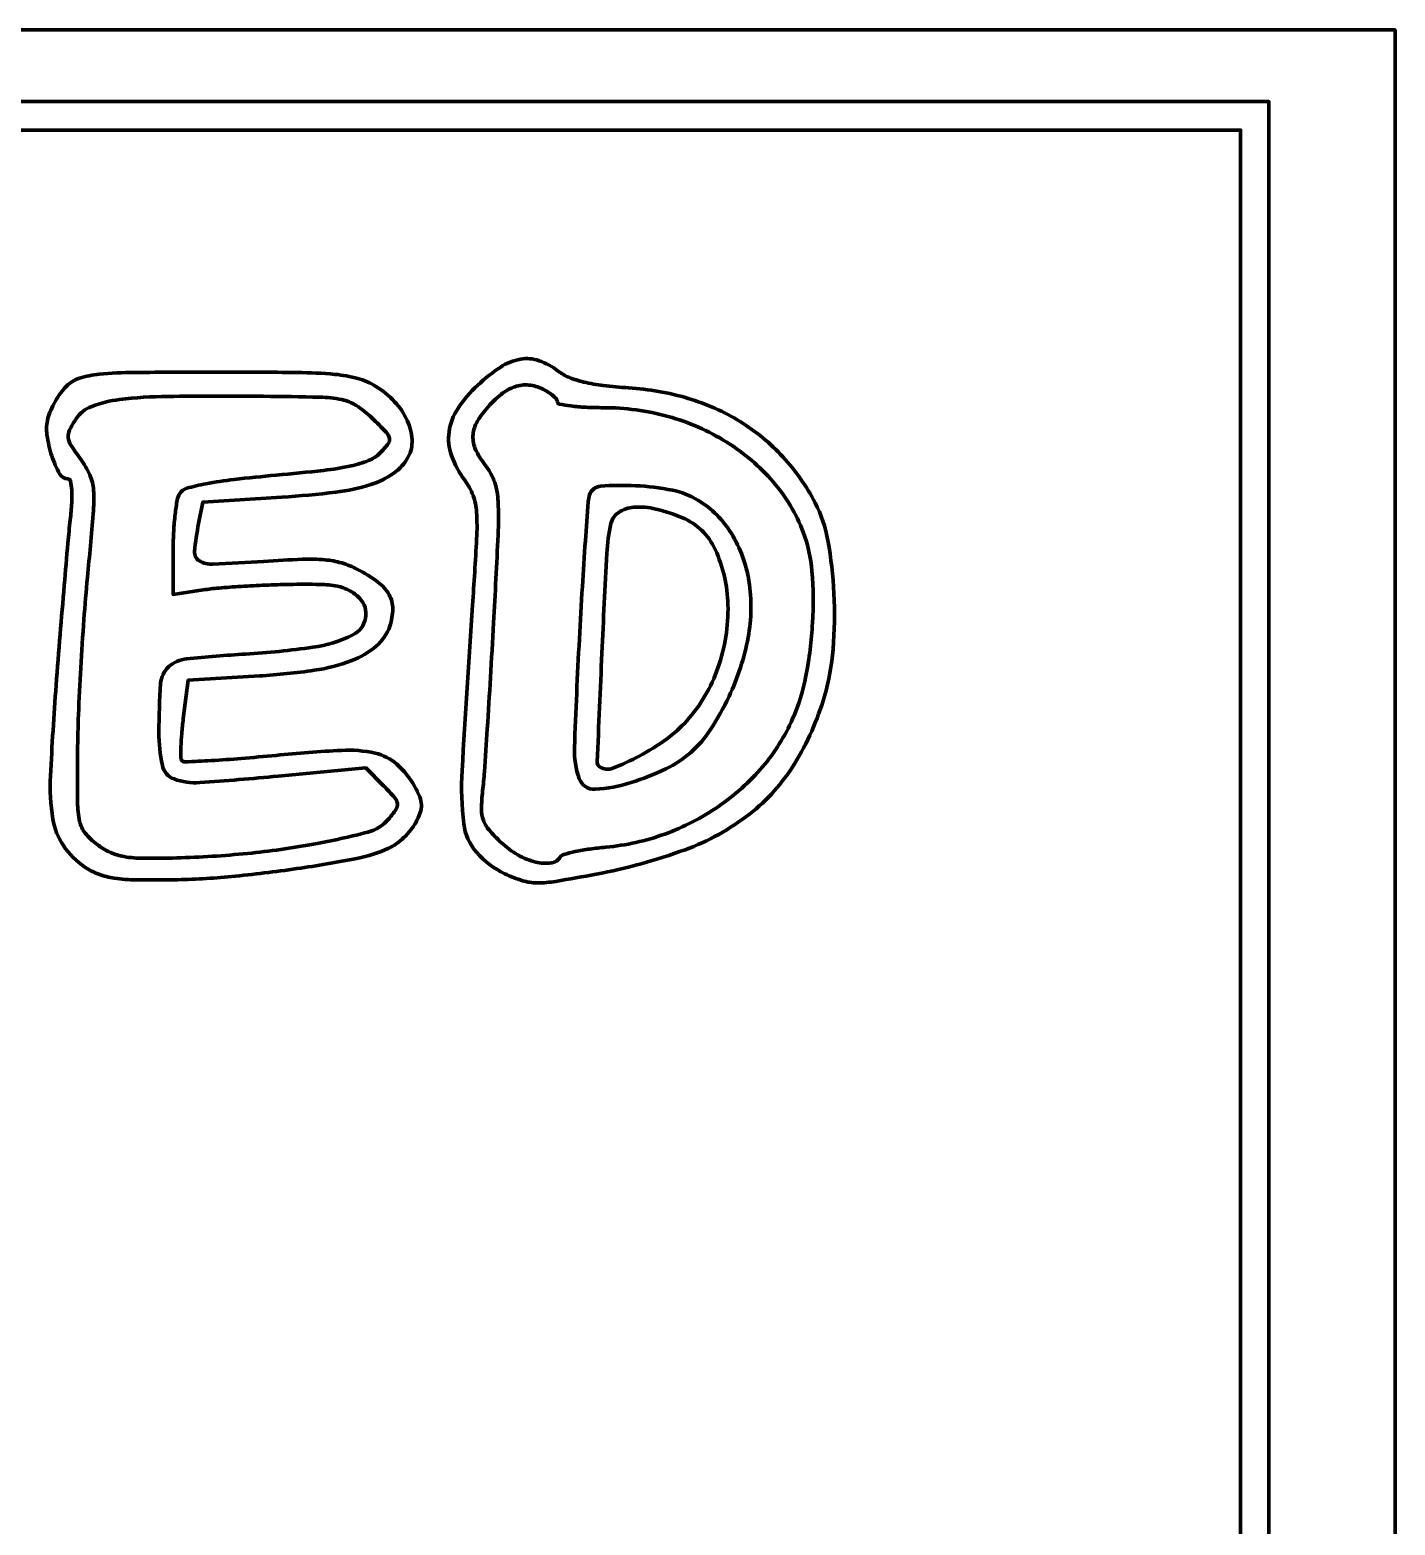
# Model space of a CAD drawing. Extents: x -683.2 to -647, y -482.4 to -428.5.
# Drawn here: x -653.63 to -647.03, y -435.76 to -428.53 of the extents above; entities that cross this region are included whole.
import ezdxf

# ---------------------------------------------------------------- set-up
doc = ezdxf.new("R2010")
doc.units = 0
doc.layers.add('layer0', color=255, linetype='CONTINUOUS', lineweight=100)
doc.layers.add('layer1', color=1, linetype='CONTINUOUS', lineweight=100)

msp = doc.modelspace()

# ---------------------------------------------------------------- linework, layer by layer
at = {"layer": 'layer0'}
for points in [[(-682.6423, -455.2877), (-682.6423, -481.7011), (-665.1423, -481.7011), (-647.6423, -481.7011), (-647.6423, -455.2877), (-647.6423, -428.8742), (-665.1423, -428.8742), (-682.6423, -428.8742), (-682.6423, -455.2877)], [(-676.345, -481.4272), (-676.4146, -481.5635), (-679.4596, -481.5635), (-682.5046, -481.5635), (-682.5046, -455.2877), (-682.5046, -429.0118), (-665.1423, -429.0118), (-647.7799, -429.0118), (-647.7799, -455.2877), (-647.7799, -481.5635), (-650.9962, -481.5635), (-654.2124, -481.5635), (-654.2333, -481.4344)], [(-652.8184, -430.9137), (-652.7978, -430.8108), (-652.4166, -430.7867)], [(-652.9417, -431.0376), (-652.9422, -431.2566), (-652.7959, -431.235)], [(-652.8929, -431.8577), (-652.8697, -431.672), (-652.524, -431.6509)], [(-652.4337, -432.136), (-652.0104, -432.0961), (-651.9239, -432.1826)]]:
    msp.add_lwpolyline(points, dxfattribs=at)
for points, knots in [([(-651.7865, -430.5094), (-651.7884, -430.477), (-651.7963, -430.4453), (-651.8098, -430.4159), (-651.8098, -430.4159), (-651.8251, -430.3825), (-651.8457, -430.3518), (-651.8707, -430.325), (-651.8707, -430.325), (-651.8973, -430.2964), (-651.9277, -430.2716), (-651.9609, -430.2511), (-651.9609, -430.2511), (-651.9882, -430.2342), (-652.0177, -430.2214), (-652.0486, -430.2129), (-652.0486, -430.2129), (-652.0849, -430.203), (-652.122, -430.1963), (-652.1594, -430.1929), (-652.1594, -430.1929), (-652.2195, -430.1875), (-652.2798, -430.1845), (-652.3402, -430.1839), (-652.3402, -430.1839), (-652.4705, -430.1826), (-652.6008, -430.1819), (-652.7311, -430.1819), (-652.7311, -430.1819), (-652.8642, -430.1819), (-652.9972, -430.1825), (-653.1302, -430.1837), (-653.1302, -430.1837), (-653.1867, -430.1842), (-653.2432, -430.1871), (-653.2994, -430.1923), (-653.2994, -430.1923), (-653.3318, -430.1954), (-653.3638, -430.2019), (-653.3948, -430.2117), (-653.3948, -430.2117), (-653.4185, -430.2192), (-653.4399, -430.2323), (-653.4575, -430.2499), (-653.4575, -430.2499), (-653.4676, -430.2599), (-653.4768, -430.2708), (-653.4852, -430.2823), (-653.4852, -430.2823), (-653.4948, -430.2956), (-653.5037, -430.3094), (-653.512, -430.3236), (-653.512, -430.3236), (-653.5201, -430.3377), (-653.5275, -430.3521), (-653.5341, -430.367), (-653.5341, -430.367), (-653.5397, -430.3794), (-653.5441, -430.3922), (-653.5475, -430.4055), (-653.5475, -430.4055), (-653.5541, -430.4318), (-653.5556, -430.4592), (-653.5519, -430.4861), (-653.5519, -430.4861), (-653.5473, -430.5205), (-653.5395, -430.5543), (-653.5286, -430.5872), (-653.5286, -430.5872), (-653.5187, -430.6173), (-653.5062, -430.6464), (-653.491, -430.6743), (-653.491, -430.6743), (-653.483, -430.689), (-653.4677, -430.6982), (-653.4509, -430.6982), (-653.4509, -430.6982), (-653.4445, -430.6982), (-653.4391, -430.7026), (-653.4379, -430.7088), (-653.4379, -430.7088), (-653.435, -430.723), (-653.4332, -430.7373), (-653.4323, -430.7517), (-653.4323, -430.7517), (-653.4312, -430.7725), (-653.4312, -430.7934), (-653.4324, -430.8141), (-653.4324, -430.8141), (-653.434, -430.8415), (-653.4363, -430.8688), (-653.4394, -430.8961), (-653.4394, -430.8961), (-653.4436, -430.9335), (-653.4474, -430.971), (-653.4507, -431.0085), (-653.4507, -431.0085), (-653.4568, -431.0766), (-653.4628, -431.1447), (-653.4686, -431.2127), (-653.4686, -431.2127), (-653.4753, -431.2922), (-653.4819, -431.3716), (-653.4884, -431.4511), (-653.4884, -431.4511), (-653.4949, -431.5328), (-653.5014, -431.6145), (-653.5076, -431.6962), (-653.5076, -431.6962), (-653.5188, -431.8421), (-653.5279, -431.9881), (-653.535, -432.1342), (-653.535, -432.1342), (-653.5384, -432.2041), (-653.5346, -432.274), (-653.5237, -432.3431), (-653.5237, -432.3431), (-653.5164, -432.3893), (-653.4988, -432.4333), (-653.4725, -432.4718), (-653.4725, -432.4718), (-653.4446, -432.5126), (-653.4093, -432.5477), (-653.3685, -432.5753), (-653.3685, -432.5753), (-653.3476, -432.5895), (-653.3252, -432.601), (-653.3016, -432.6099), (-653.3016, -432.6099), (-653.2773, -432.619), (-653.252, -432.6254), (-653.2263, -432.6291), (-653.2263, -432.6291), (-653.191, -432.6341), (-653.1554, -432.6368), (-653.1198, -432.6373), (-653.1198, -432.6373), (-653.0594, -432.638), (-652.999, -432.6378), (-652.9387, -432.6367), (-652.9387, -432.6367), (-652.8456, -432.6351), (-652.7526, -432.6299), (-652.6599, -432.6211), (-652.6599, -432.6211), (-652.5539, -432.6111), (-652.4482, -432.5983), (-652.3429, -432.5829), (-652.3429, -432.5829), (-652.246, -432.5687), (-652.1494, -432.5523), (-652.0532, -432.5337), (-652.0532, -432.5337), (-652, -432.5234), (-651.9482, -432.5069), (-651.8989, -432.4844), (-651.8989, -432.4844), (-651.8863, -432.4787), (-651.8743, -432.4716), (-651.8631, -432.4634), (-651.8631, -432.4634), (-651.85, -432.4538), (-651.8375, -432.4434), (-651.8256, -432.4321), (-651.8256, -432.4321), (-651.8137, -432.4209), (-651.8026, -432.4088), (-651.7922, -432.3961), (-651.7922, -432.3961), (-651.7832, -432.3852), (-651.7753, -432.3733), (-651.7686, -432.3608), (-651.7686, -432.3608), (-651.7602, -432.3451), (-651.7529, -432.3289), (-651.7469, -432.3121), (-651.7469, -432.3121), (-651.7426, -432.3002), (-651.7405, -432.2874), (-651.7409, -432.2747), (-651.7409, -432.2747), (-651.7413, -432.2616), (-651.7441, -432.2487), (-651.7491, -432.2365), (-651.7491, -432.2365), (-651.7565, -432.2188), (-651.7648, -432.2015), (-651.7742, -432.1848), (-651.7742, -432.1848), (-651.7967, -432.1448), (-651.8256, -432.1088), (-651.8599, -432.0783), (-651.8599, -432.0783), (-651.8897, -432.0518), (-651.9257, -432.0333), (-651.9647, -432.0246), (-651.9647, -432.0246), (-652.0183, -432.0126), (-652.0733, -432.008), (-652.1282, -432.0109), (-652.1282, -432.0109), (-652.2336, -432.0166), (-652.339, -432.0246), (-652.4442, -432.0351), (-652.4442, -432.0351), (-652.5004, -432.0406), (-652.5566, -432.0457), (-652.6129, -432.0504), (-652.6129, -432.0504), (-652.6612, -432.0544), (-652.7095, -432.0578), (-652.7579, -432.0605), (-652.7579, -432.0605), (-652.7995, -432.0629), (-652.8411, -432.0651), (-652.8826, -432.0671), (-652.8826, -432.0671), (-652.8886, -432.0674), (-652.8944, -432.0652), (-652.8986, -432.0609), (-652.8986, -432.0609), (-652.9024, -432.0572), (-652.9046, -432.052), (-652.9047, -432.0467), (-652.9047, -432.0467), (-652.9048, -432.0291), (-652.9047, -432.0116), (-652.9041, -431.994), (-652.9041, -431.994), (-652.9036, -431.9727), (-652.9023, -431.9514), (-652.9005, -431.9302), (-652.9005, -431.9302), (-652.8984, -431.906), (-652.8959, -431.8818), (-652.8929, -431.8577)], [0, 0, 0, 0, 0.016949, 0.016949, 0.016949, 0.016949, 0.033898, 0.033898, 0.033898, 0.033898, 0.050847, 0.050847, 0.050847, 0.050847, 0.067797, 0.067797, 0.067797, 0.067797, 0.084746, 0.084746, 0.084746, 0.084746, 0.101695, 0.101695, 0.101695, 0.101695, 0.118644, 0.118644, 0.118644, 0.118644, 0.135593, 0.135593, 0.135593, 0.135593, 0.152542, 0.152542, 0.152542, 0.152542, 0.169492, 0.169492, 0.169492, 0.169492, 0.186441, 0.186441, 0.186441, 0.186441, 0.20339, 0.20339, 0.20339, 0.20339, 0.220339, 0.220339, 0.220339, 0.220339, 0.237288, 0.237288, 0.237288, 0.237288, 0.254237, 0.254237, 0.254237, 0.254237, 0.271186, 0.271186, 0.271186, 0.271186, 0.288136, 0.288136, 0.288136, 0.288136, 0.305085, 0.305085, 0.305085, 0.305085, 0.322034, 0.322034, 0.322034, 0.322034, 0.338983, 0.338983, 0.338983, 0.338983, 0.355932, 0.355932, 0.355932, 0.355932, 0.372881, 0.372881, 0.372881, 0.372881, 0.389831, 0.389831, 0.389831, 0.389831, 0.40678, 0.40678, 0.40678, 0.40678, 0.423729, 0.423729, 0.423729, 0.423729, 0.440678, 0.440678, 0.440678, 0.440678, 0.457627, 0.457627, 0.457627, 0.457627, 0.474576, 0.474576, 0.474576, 0.474576, 0.491525, 0.491525, 0.491525, 0.491525, 0.508475, 0.508475, 0.508475, 0.508475, 0.525424, 0.525424, 0.525424, 0.525424, 0.542373, 0.542373, 0.542373, 0.542373, 0.559322, 0.559322, 0.559322, 0.559322, 0.576271, 0.576271, 0.576271, 0.576271, 0.59322, 0.59322, 0.59322, 0.59322, 0.610169, 0.610169, 0.610169, 0.610169, 0.627119, 0.627119, 0.627119, 0.627119, 0.644068, 0.644068, 0.644068, 0.644068, 0.661017, 0.661017, 0.661017, 0.661017, 0.677966, 0.677966, 0.677966, 0.677966, 0.694915, 0.694915, 0.694915, 0.694915, 0.711864, 0.711864, 0.711864, 0.711864, 0.728814, 0.728814, 0.728814, 0.728814, 0.745763, 0.745763, 0.745763, 0.745763, 0.762712, 0.762712, 0.762712, 0.762712, 0.779661, 0.779661, 0.779661, 0.779661, 0.79661, 0.79661, 0.79661, 0.79661, 0.813559, 0.813559, 0.813559, 0.813559, 0.830508, 0.830508, 0.830508, 0.830508, 0.847458, 0.847458, 0.847458, 0.847458, 0.864407, 0.864407, 0.864407, 0.864407, 0.881356, 0.881356, 0.881356, 0.881356, 0.898305, 0.898305, 0.898305, 0.898305, 0.915254, 0.915254, 0.915254, 0.915254, 0.932203, 0.932203, 0.932203, 0.932203, 0.949153, 0.949153, 0.949153, 0.949153, 0.966102, 0.966102, 0.966102, 0.966102, 0.983051, 0.983051, 0.983051, 0.983051, 1, 1, 1, 1]), ([(-649.9927, -430.5921), (-650.0535, -430.526), (-650.1231, -430.4687), (-650.1996, -430.4215), (-650.1996, -430.4215), (-650.2782, -430.373), (-650.363, -430.3352), (-650.4516, -430.309), (-650.4516, -430.309), (-650.5454, -430.2813), (-650.642, -430.2641), (-650.7396, -430.2578), (-650.7396, -430.2578), (-650.7804, -430.2552), (-650.8211, -430.2515), (-650.8616, -430.2466), (-650.8616, -430.2466), (-650.8933, -430.2429), (-650.9247, -430.2373), (-650.9557, -430.2299), (-650.9557, -430.2299), (-650.9802, -430.2241), (-651.0042, -430.2165), (-651.0276, -430.2072), (-651.0276, -430.2072), (-651.0463, -430.1997), (-651.0639, -430.1896), (-651.0798, -430.1772), (-651.0798, -430.1772), (-651.1077, -430.1554), (-651.1389, -430.1384), (-651.1723, -430.1267), (-651.1723, -430.1267), (-651.2012, -430.1166), (-651.2321, -430.1141), (-651.2621, -430.1193), (-651.2621, -430.1193), (-651.2963, -430.1253), (-651.3289, -430.1383), (-651.3577, -430.1575), (-651.3577, -430.1575), (-651.3972, -430.1836), (-651.4344, -430.213), (-651.4691, -430.2453), (-651.4691, -430.2453), (-651.5056, -430.2794), (-651.538, -430.3177), (-651.5656, -430.3593), (-651.5656, -430.3593), (-651.5878, -430.3929), (-651.6022, -430.4311), (-651.6077, -430.471), (-651.6077, -430.471), (-651.6129, -430.5093), (-651.6088, -430.5483), (-651.5958, -430.5847), (-651.5958, -430.5847), (-651.5805, -430.6276), (-651.559, -430.6679), (-651.5319, -430.7045), (-651.5319, -430.7045), (-651.5151, -430.7272), (-651.5015, -430.7521), (-651.4916, -430.7786), (-651.4916, -430.7786), (-651.4819, -430.8043), (-651.4761, -430.8314), (-651.4743, -430.8589), (-651.4743, -430.8589), (-651.4716, -430.9019), (-651.4715, -430.9451), (-651.474, -430.9882), (-651.474, -430.9882), (-651.4801, -431.0953), (-651.4868, -431.2024), (-651.4941, -431.3095), (-651.4941, -431.3095), (-651.5121, -431.5757), (-651.5289, -431.8421), (-651.5444, -432.1085), (-651.5444, -432.1085), (-651.5494, -432.1944), (-651.5466, -432.2806), (-651.5363, -432.3661), (-651.5363, -432.3661), (-651.5302, -432.4171), (-651.5087, -432.4652), (-651.4749, -432.5039), (-651.4749, -432.5039), (-651.4365, -432.5477), (-651.3896, -432.5832), (-651.337, -432.6082), (-651.337, -432.6082), (-651.3096, -432.6212), (-651.2813, -432.6322), (-651.2524, -432.6412), (-651.2524, -432.6412), (-651.2297, -432.6482), (-651.2062, -432.6518), (-651.1825, -432.6519), (-651.1825, -432.6519), (-651.1517, -432.652), (-651.121, -432.6495), (-651.0907, -432.6444), (-651.0907, -432.6444), (-651.0259, -432.6336), (-650.9612, -432.622), (-650.8967, -432.6098), (-650.8967, -432.6098), (-650.7502, -432.5819), (-650.6061, -432.5423), (-650.4659, -432.4913), (-650.4659, -432.4913), (-650.3537, -432.4504), (-650.2486, -432.3923), (-650.1544, -432.3189), (-650.1544, -432.3189), (-650.0682, -432.2518), (-649.9947, -432.1697), (-649.9374, -432.0767), (-649.9374, -432.0767), (-649.8745, -431.9745), (-649.8256, -431.8644), (-649.7921, -431.7492), (-649.7921, -431.7492), (-649.7706, -431.6751), (-649.7566, -431.599), (-649.7504, -431.5221), (-649.7504, -431.5221), (-649.7432, -431.4326), (-649.7418, -431.3427), (-649.7462, -431.2529), (-649.7462, -431.2529), (-649.7503, -431.167), (-649.76, -431.0814), (-649.7752, -430.9967), (-649.7752, -430.9967), (-649.7867, -430.933), (-649.8076, -430.8714), (-649.8373, -430.814), (-649.8373, -430.814), (-649.879, -430.7335), (-649.9313, -430.6588), (-649.9927, -430.5921), (-649.9927, -430.5921), (-649.9927, -430.5921), (-649.9927, -430.5921), (-649.9927, -430.5921)], [0, 0, 0, 0, 0.027027, 0.027027, 0.027027, 0.027027, 0.054054, 0.054054, 0.054054, 0.054054, 0.081081, 0.081081, 0.081081, 0.081081, 0.108108, 0.108108, 0.108108, 0.108108, 0.135135, 0.135135, 0.135135, 0.135135, 0.162162, 0.162162, 0.162162, 0.162162, 0.189189, 0.189189, 0.189189, 0.189189, 0.216216, 0.216216, 0.216216, 0.216216, 0.243243, 0.243243, 0.243243, 0.243243, 0.27027, 0.27027, 0.27027, 0.27027, 0.297297, 0.297297, 0.297297, 0.297297, 0.324324, 0.324324, 0.324324, 0.324324, 0.351351, 0.351351, 0.351351, 0.351351, 0.378378, 0.378378, 0.378378, 0.378378, 0.405405, 0.405405, 0.405405, 0.405405, 0.432432, 0.432432, 0.432432, 0.432432, 0.459459, 0.459459, 0.459459, 0.459459, 0.486486, 0.486486, 0.486486, 0.486486, 0.513514, 0.513514, 0.513514, 0.513514, 0.540541, 0.540541, 0.540541, 0.540541, 0.567568, 0.567568, 0.567568, 0.567568, 0.594595, 0.594595, 0.594595, 0.594595, 0.621622, 0.621622, 0.621622, 0.621622, 0.648649, 0.648649, 0.648649, 0.648649, 0.675676, 0.675676, 0.675676, 0.675676, 0.702703, 0.702703, 0.702703, 0.702703, 0.72973, 0.72973, 0.72973, 0.72973, 0.756757, 0.756757, 0.756757, 0.756757, 0.783784, 0.783784, 0.783784, 0.783784, 0.810811, 0.810811, 0.810811, 0.810811, 0.837838, 0.837838, 0.837838, 0.837838, 0.864865, 0.864865, 0.864865, 0.864865, 0.891892, 0.891892, 0.891892, 0.891892, 0.918919, 0.918919, 0.918919, 0.918919, 0.945946, 0.945946, 0.945946, 0.945946, 0.972973, 0.972973, 0.972973, 0.972973, 1, 1, 1, 1]), ([(-650.0397, -430.7131), (-649.9777, -430.785), (-649.9286, -430.8672), (-649.8948, -430.9558), (-649.8948, -430.9558), (-649.8717, -431.0164), (-649.8574, -431.0799), (-649.8523, -431.1445), (-649.8523, -431.1445), (-649.8458, -431.2277), (-649.8449, -431.3114), (-649.8497, -431.3948), (-649.8497, -431.3948), (-649.8546, -431.4807), (-649.8652, -431.5661), (-649.8815, -431.6506), (-649.8815, -431.6506), (-649.8954, -431.7222), (-649.9171, -431.7921), (-649.9462, -431.8589), (-649.9462, -431.8589), (-649.9829, -431.943), (-650.0319, -432.0211), (-650.0915, -432.0908), (-650.0915, -432.0908), (-650.1537, -432.1635), (-650.2252, -432.2278), (-650.3041, -432.282), (-650.3041, -432.282), (-650.3848, -432.3375), (-650.4722, -432.3824), (-650.5641, -432.4158), (-650.5641, -432.4158), (-650.6558, -432.449), (-650.7514, -432.4703), (-650.8486, -432.4791), (-650.8486, -432.4791), (-650.8749, -432.4815), (-650.9013, -432.4846), (-650.9276, -432.4883), (-650.9276, -432.4883), (-650.9509, -432.4916), (-650.9741, -432.4958), (-650.9971, -432.5008), (-650.9971, -432.5008), (-651.0159, -432.5048), (-651.0345, -432.5094), (-651.0529, -432.5146), (-651.0529, -432.5146), (-651.0599, -432.5165), (-651.0658, -432.5209), (-651.0696, -432.527), (-651.0696, -432.527), (-651.0793, -432.5428), (-651.0956, -432.5532), (-651.114, -432.5555), (-651.114, -432.5555), (-651.1388, -432.5585), (-651.1639, -432.5569), (-651.1881, -432.551), (-651.1881, -432.551), (-651.2186, -432.5435), (-651.2477, -432.5318), (-651.2749, -432.5162), (-651.2749, -432.5162), (-651.3039, -432.4996), (-651.3309, -432.4797), (-651.3553, -432.4569), (-651.3553, -432.4569), (-651.3759, -432.4376), (-651.3956, -432.4172), (-651.4141, -432.3958), (-651.4141, -432.3958), (-651.426, -432.382), (-651.4354, -432.3661), (-651.4416, -432.3489), (-651.4416, -432.3489), (-651.4478, -432.3315), (-651.4509, -432.3131), (-651.4507, -432.2946), (-651.4507, -432.2946), (-651.4503, -432.2655), (-651.4484, -432.2364), (-651.4452, -432.2074), (-651.4452, -432.2074), (-651.4417, -432.1766), (-651.4389, -432.1457), (-651.4367, -432.1147), (-651.4367, -432.1147), (-651.4319, -432.0454), (-651.4272, -431.976), (-651.4227, -431.9066), (-651.4227, -431.9066), (-651.4172, -431.8241), (-651.4121, -431.7416), (-651.4072, -431.6591), (-651.4072, -431.6591), (-651.402, -431.5707), (-651.3969, -431.4824), (-651.3921, -431.394), (-651.3921, -431.394), (-651.3843, -431.2523), (-651.3771, -431.1106), (-651.3704, -430.9689), (-651.3704, -430.9689), (-651.3679, -430.9154), (-651.3678, -430.8617), (-651.3702, -430.8082), (-651.3702, -430.8082), (-651.3716, -430.7767), (-651.3772, -430.7455), (-651.3868, -430.7155), (-651.3868, -430.7155), (-651.3953, -430.6884), (-651.4087, -430.6631), (-651.4263, -430.6408), (-651.4263, -430.6408), (-651.4449, -430.6171), (-651.4614, -430.5916), (-651.4752, -430.5647), (-651.4752, -430.5647), (-651.4856, -430.5445), (-651.4914, -430.5222), (-651.4921, -430.4995), (-651.4921, -430.4995), (-651.4928, -430.4779), (-651.4883, -430.4564), (-651.4788, -430.4369), (-651.4788, -430.4369), (-651.467, -430.4125), (-651.4523, -430.3897), (-651.4349, -430.3689), (-651.4349, -430.3689), (-651.4132, -430.3429), (-651.3894, -430.3187), (-651.3638, -430.2965), (-651.3638, -430.2965), (-651.3438, -430.2791), (-651.321, -430.2653), (-651.2965, -430.2554), (-651.2965, -430.2554), (-651.2756, -430.247), (-651.2531, -430.2431), (-651.2305, -430.244), (-651.2305, -430.244), (-651.2073, -430.2449), (-651.1845, -430.2503), (-651.1634, -430.2599), (-651.1634, -430.2599), (-651.153, -430.2647), (-651.1428, -430.2701), (-651.1329, -430.276), (-651.1329, -430.276), (-651.1239, -430.2814), (-651.1153, -430.2874), (-651.1072, -430.2941), (-651.1072, -430.2941), (-651.1006, -430.2994), (-651.0945, -430.3053), (-651.0889, -430.3116), (-651.0889, -430.3116), (-651.0856, -430.3154), (-651.0837, -430.3202), (-651.0837, -430.3251), (-651.0837, -430.3251), (-651.0837, -430.3307), (-651.0798, -430.3355), (-651.0743, -430.3365), (-651.0743, -430.3365), (-651.0558, -430.3401), (-651.0372, -430.3431), (-651.0184, -430.3456), (-651.0184, -430.3456), (-650.9946, -430.3486), (-650.9706, -430.3508), (-650.9467, -430.352), (-650.9467, -430.352), (-650.9182, -430.3533), (-650.8898, -430.354), (-650.8614, -430.354), (-650.8614, -430.354), (-650.7554, -430.354), (-650.65, -430.3683), (-650.5479, -430.3964), (-650.5479, -430.3964), (-650.448, -430.4239), (-650.3527, -430.4657), (-650.2648, -430.5204), (-650.2648, -430.5204), (-650.1805, -430.5729), (-650.1046, -430.6379), (-650.0397, -430.7131), (-650.0397, -430.7131), (-650.0397, -430.7131), (-650.0397, -430.7131), (-650.0397, -430.7131)], [0, 0, 0, 0, 0.020408, 0.020408, 0.020408, 0.020408, 0.040816, 0.040816, 0.040816, 0.040816, 0.061224, 0.061224, 0.061224, 0.061224, 0.081633, 0.081633, 0.081633, 0.081633, 0.102041, 0.102041, 0.102041, 0.102041, 0.122449, 0.122449, 0.122449, 0.122449, 0.142857, 0.142857, 0.142857, 0.142857, 0.163265, 0.163265, 0.163265, 0.163265, 0.183673, 0.183673, 0.183673, 0.183673, 0.204082, 0.204082, 0.204082, 0.204082, 0.22449, 0.22449, 0.22449, 0.22449, 0.244898, 0.244898, 0.244898, 0.244898, 0.265306, 0.265306, 0.265306, 0.265306, 0.285714, 0.285714, 0.285714, 0.285714, 0.306122, 0.306122, 0.306122, 0.306122, 0.326531, 0.326531, 0.326531, 0.326531, 0.346939, 0.346939, 0.346939, 0.346939, 0.367347, 0.367347, 0.367347, 0.367347, 0.387755, 0.387755, 0.387755, 0.387755, 0.408163, 0.408163, 0.408163, 0.408163, 0.428571, 0.428571, 0.428571, 0.428571, 0.44898, 0.44898, 0.44898, 0.44898, 0.469388, 0.469388, 0.469388, 0.469388, 0.489796, 0.489796, 0.489796, 0.489796, 0.510204, 0.510204, 0.510204, 0.510204, 0.530612, 0.530612, 0.530612, 0.530612, 0.55102, 0.55102, 0.55102, 0.55102, 0.571429, 0.571429, 0.571429, 0.571429, 0.591837, 0.591837, 0.591837, 0.591837, 0.612245, 0.612245, 0.612245, 0.612245, 0.632653, 0.632653, 0.632653, 0.632653, 0.653061, 0.653061, 0.653061, 0.653061, 0.673469, 0.673469, 0.673469, 0.673469, 0.693878, 0.693878, 0.693878, 0.693878, 0.714286, 0.714286, 0.714286, 0.714286, 0.734694, 0.734694, 0.734694, 0.734694, 0.755102, 0.755102, 0.755102, 0.755102, 0.77551, 0.77551, 0.77551, 0.77551, 0.795918, 0.795918, 0.795918, 0.795918, 0.816327, 0.816327, 0.816327, 0.816327, 0.836735, 0.836735, 0.836735, 0.836735, 0.857143, 0.857143, 0.857143, 0.857143, 0.877551, 0.877551, 0.877551, 0.877551, 0.897959, 0.897959, 0.897959, 0.897959, 0.918367, 0.918367, 0.918367, 0.918367, 0.938775, 0.938775, 0.938775, 0.938775, 0.959184, 0.959184, 0.959184, 0.959184, 0.979592, 0.979592, 0.979592, 0.979592, 1, 1, 1, 1]), ([(-651.9239, -432.1826), (-651.9057, -432.2008), (-651.8881, -432.2195), (-651.871, -432.2387), (-651.871, -432.2387), (-651.8638, -432.2468), (-651.8591, -432.2568), (-651.8574, -432.2675), (-651.8574, -432.2675), (-651.8559, -432.2773), (-651.8582, -432.2872), (-651.8636, -432.2955), (-651.8636, -432.2955), (-651.8747, -432.3119), (-651.8866, -432.3278), (-651.8994, -432.3429), (-651.8994, -432.3429), (-651.9255, -432.374), (-651.9606, -432.3962), (-651.9999, -432.4064), (-651.9999, -432.4064), (-652.0866, -432.4289), (-652.1741, -432.4483), (-652.2623, -432.4645), (-652.2623, -432.4645), (-652.3682, -432.4839), (-652.4749, -432.499), (-652.582, -432.5095), (-652.582, -432.5095), (-652.6959, -432.5207), (-652.8102, -432.5279), (-652.9246, -432.5312), (-652.9246, -432.5312), (-652.9784, -432.5327), (-653.0322, -432.5333), (-653.0859, -432.533), (-653.0859, -432.533), (-653.117, -432.5328), (-653.1479, -432.5301), (-653.1785, -432.525), (-653.1785, -432.525), (-653.2016, -432.5211), (-653.2241, -432.5142), (-653.2454, -432.5044), (-653.2454, -432.5044), (-653.2681, -432.494), (-653.2896, -432.4812), (-653.3095, -432.4662), (-653.3095, -432.4662), (-653.3309, -432.4502), (-653.3502, -432.4317), (-653.367, -432.411), (-653.367, -432.411), (-653.3804, -432.3946), (-653.3897, -432.3752), (-653.394, -432.3545), (-653.394, -432.3545), (-653.4004, -432.3244), (-653.4036, -432.2937), (-653.4039, -432.263), (-653.4039, -432.263), (-653.4045, -432.1805), (-653.4045, -432.098), (-653.4039, -432.0155), (-653.4039, -432.0155), (-653.4034, -431.9563), (-653.402, -431.897), (-653.3997, -431.8378), (-653.3997, -431.8378), (-653.3966, -431.7626), (-653.3929, -431.6874), (-653.3887, -431.6123), (-653.3887, -431.6123), (-653.3843, -431.5344), (-653.3792, -431.4565), (-653.3735, -431.3786), (-653.3735, -431.3786), (-653.3685, -431.31), (-653.3627, -431.2415), (-653.3561, -431.1731), (-653.3561, -431.1731), (-653.3463, -431.0711), (-653.337, -430.9691), (-653.3283, -430.8671), (-653.3283, -430.8671), (-653.3251, -430.8293), (-653.3246, -430.7912), (-653.3268, -430.7533), (-653.3268, -430.7533), (-653.3284, -430.7278), (-653.3344, -430.7028), (-653.3448, -430.6794), (-653.3448, -430.6794), (-653.3569, -430.652), (-653.3721, -430.6259), (-653.39, -430.6017), (-653.39, -430.6017), (-653.406, -430.58), (-653.4214, -430.5578), (-653.436, -430.5351), (-653.436, -430.5351), (-653.4431, -430.524), (-653.4476, -430.5114), (-653.4492, -430.4982), (-653.4492, -430.4982), (-653.4506, -430.4862), (-653.4484, -430.4741), (-653.4431, -430.4632), (-653.4431, -430.4632), (-653.4339, -430.4446), (-653.4236, -430.4265), (-653.4122, -430.4091), (-653.4122, -430.4091), (-653.3938, -430.381), (-653.367, -430.3596), (-653.3356, -430.3477), (-653.3356, -430.3477), (-653.2922, -430.3313), (-653.2471, -430.3202), (-653.201, -430.3146), (-653.201, -430.3146), (-653.1238, -430.3053), (-653.0461, -430.3002), (-652.9684, -430.2995), (-652.9684, -430.2995), (-652.8141, -430.298), (-652.6598, -430.2979), (-652.5056, -430.2991), (-652.5056, -430.2991), (-652.4145, -430.2998), (-652.3234, -430.3012), (-652.2324, -430.3033), (-652.2324, -430.3033), (-652.1968, -430.3041), (-652.1613, -430.308), (-652.1263, -430.315), (-652.1263, -430.315), (-652.1013, -430.32), (-652.0775, -430.3297), (-652.0562, -430.3437), (-652.0562, -430.3437), (-652.029, -430.3614), (-652.0035, -430.3816), (-651.9801, -430.4041), (-651.9801, -430.4041), (-651.957, -430.4262), (-651.9344, -430.4487), (-651.9122, -430.4717), (-651.9122, -430.4717), (-651.9042, -430.48), (-651.8987, -430.4902), (-651.8962, -430.5014), (-651.8962, -430.5014), (-651.8962, -430.5014), (-651.8962, -430.5014), (-651.8962, -430.5014)], [0, 0, 0, 0, 0.025641, 0.025641, 0.025641, 0.025641, 0.051282, 0.051282, 0.051282, 0.051282, 0.076923, 0.076923, 0.076923, 0.076923, 0.102564, 0.102564, 0.102564, 0.102564, 0.128205, 0.128205, 0.128205, 0.128205, 0.153846, 0.153846, 0.153846, 0.153846, 0.179487, 0.179487, 0.179487, 0.179487, 0.205128, 0.205128, 0.205128, 0.205128, 0.230769, 0.230769, 0.230769, 0.230769, 0.25641, 0.25641, 0.25641, 0.25641, 0.282051, 0.282051, 0.282051, 0.282051, 0.307692, 0.307692, 0.307692, 0.307692, 0.333333, 0.333333, 0.333333, 0.333333, 0.358974, 0.358974, 0.358974, 0.358974, 0.384615, 0.384615, 0.384615, 0.384615, 0.410256, 0.410256, 0.410256, 0.410256, 0.435897, 0.435897, 0.435897, 0.435897, 0.461538, 0.461538, 0.461538, 0.461538, 0.487179, 0.487179, 0.487179, 0.487179, 0.512821, 0.512821, 0.512821, 0.512821, 0.538462, 0.538462, 0.538462, 0.538462, 0.564103, 0.564103, 0.564103, 0.564103, 0.589744, 0.589744, 0.589744, 0.589744, 0.615385, 0.615385, 0.615385, 0.615385, 0.641026, 0.641026, 0.641026, 0.641026, 0.666667, 0.666667, 0.666667, 0.666667, 0.692308, 0.692308, 0.692308, 0.692308, 0.717949, 0.717949, 0.717949, 0.717949, 0.74359, 0.74359, 0.74359, 0.74359, 0.769231, 0.769231, 0.769231, 0.769231, 0.794872, 0.794872, 0.794872, 0.794872, 0.820513, 0.820513, 0.820513, 0.820513, 0.846154, 0.846154, 0.846154, 0.846154, 0.871795, 0.871795, 0.871795, 0.871795, 0.897436, 0.897436, 0.897436, 0.897436, 0.923077, 0.923077, 0.923077, 0.923077, 0.948718, 0.948718, 0.948718, 0.948718, 0.974359, 0.974359, 0.974359, 0.974359, 1, 1, 1, 1]), ([(-651.8962, -430.5014), (-651.894, -430.511), (-651.8962, -430.521), (-651.9022, -430.5287), (-651.9022, -430.5287), (-651.9145, -430.5444), (-651.9277, -430.5594), (-651.9418, -430.5735), (-651.9418, -430.5735), (-651.9575, -430.5891), (-651.9761, -430.6015), (-651.9967, -430.6097), (-651.9967, -430.6097), (-652.0241, -430.6208), (-652.0524, -430.6294), (-652.0813, -430.6356), (-652.0813, -430.6356), (-652.1252, -430.6449), (-652.1696, -430.6521), (-652.2142, -430.6571), (-652.2142, -430.6571), (-652.2907, -430.6657), (-652.3673, -430.6735), (-652.444, -430.6804), (-652.444, -430.6804), (-652.5117, -430.6865), (-652.5793, -430.6935), (-652.6468, -430.7012), (-652.6468, -430.7012), (-652.6926, -430.7065), (-652.7383, -430.7134), (-652.7836, -430.722), (-652.7836, -430.722), (-652.8147, -430.728), (-652.8456, -430.7353), (-652.876, -430.7439), (-652.876, -430.7439), (-652.89, -430.7479), (-652.902, -430.7569), (-652.9098, -430.7691), (-652.9098, -430.7691), (-652.9159, -430.7787), (-652.92, -430.7895), (-652.9221, -430.8007), (-652.9221, -430.8007), (-652.926, -430.8232), (-652.9294, -430.8458), (-652.9321, -430.8684), (-652.9321, -430.8684), (-652.9353, -430.8956), (-652.9377, -430.9229), (-652.9391, -430.9502), (-652.9391, -430.9502), (-652.9407, -430.9793), (-652.9416, -431.0085), (-652.9417, -431.0376)], [0, 0, 0, 0, 0.071429, 0.071429, 0.071429, 0.071429, 0.142857, 0.142857, 0.142857, 0.142857, 0.214286, 0.214286, 0.214286, 0.214286, 0.285714, 0.285714, 0.285714, 0.285714, 0.357143, 0.357143, 0.357143, 0.357143, 0.428571, 0.428571, 0.428571, 0.428571, 0.5, 0.5, 0.5, 0.5, 0.571429, 0.571429, 0.571429, 0.571429, 0.642857, 0.642857, 0.642857, 0.642857, 0.714286, 0.714286, 0.714286, 0.714286, 0.785714, 0.785714, 0.785714, 0.785714, 0.857143, 0.857143, 0.857143, 0.857143, 0.928571, 0.928571, 0.928571, 0.928571, 1, 1, 1, 1]), ([(-652.4166, -430.7867), (-652.3292, -430.7811), (-652.2419, -430.7731), (-652.155, -430.7626), (-652.155, -430.7626), (-652.0976, -430.7556), (-652.041, -430.7433), (-651.9858, -430.7257), (-651.9858, -430.7257), (-651.9464, -430.7131), (-651.909, -430.6946), (-651.8751, -430.6708), (-651.8751, -430.6708), (-651.8456, -430.6503), (-651.8215, -430.6231), (-651.8046, -430.5915), (-651.8046, -430.5915), (-651.7911, -430.5663), (-651.7849, -430.5379), (-651.7865, -430.5094), (-651.7865, -430.5094), (-651.7865, -430.5094), (-651.7865, -430.5094), (-651.7865, -430.5094)], [0, 0, 0, 0, 0.166667, 0.166667, 0.166667, 0.166667, 0.333333, 0.333333, 0.333333, 0.333333, 0.5, 0.5, 0.5, 0.5, 0.666667, 0.666667, 0.666667, 0.666667, 0.833333, 0.833333, 0.833333, 0.833333, 1, 1, 1, 1]), ([(-650.2419, -430.9628), (-650.2822, -430.8969), (-650.3378, -430.8415), (-650.4037, -430.8012), (-650.4037, -430.8012), (-650.4418, -430.778), (-650.4836, -430.7618), (-650.5273, -430.7532), (-650.5273, -430.7532), (-650.5863, -430.7415), (-650.6461, -430.7342), (-650.7062, -430.7313), (-650.7062, -430.7313), (-650.7623, -430.7285), (-650.8185, -430.7293), (-650.8745, -430.7336), (-650.8745, -430.7336), (-650.8991, -430.7355), (-650.9202, -430.7521), (-650.9279, -430.7756), (-650.9279, -430.7756), (-650.9314, -430.7863), (-650.9336, -430.7973), (-650.9344, -430.8085), (-650.9344, -430.8085), (-650.9391, -430.8717), (-650.9437, -430.9349), (-650.9482, -430.9981), (-650.9482, -430.9981), (-650.9534, -431.0716), (-650.9583, -431.1452), (-650.9627, -431.2188), (-650.9627, -431.2188), (-650.9678, -431.3034), (-650.9727, -431.3879), (-650.9772, -431.4725), (-650.9772, -431.4725), (-650.9866, -431.6478), (-650.9946, -431.8231), (-651.001, -431.9985), (-651.001, -431.9985), (-651.0029, -432.0496), (-650.9949, -432.1006), (-650.9776, -432.1488), (-650.9776, -432.1488), (-650.9662, -432.1805), (-650.9354, -432.2008), (-650.9017, -432.1989), (-650.9017, -432.1989), (-650.8425, -432.1955), (-650.7839, -432.1847), (-650.7272, -432.1669), (-650.7272, -432.1669), (-650.6697, -432.1487), (-650.6135, -432.1265), (-650.5591, -432.1004), (-650.5591, -432.1004), (-650.5155, -432.0795), (-650.4749, -432.0526), (-650.4386, -432.0207), (-650.4386, -432.0207), (-650.402, -431.9886), (-650.37, -431.9516), (-650.3433, -431.9109), (-650.3433, -431.9109), (-650.3098, -431.8596), (-650.2798, -431.806), (-650.2536, -431.7506), (-650.2536, -431.7506), (-650.2106, -431.6598), (-650.1796, -431.5637), (-650.1611, -431.4649), (-650.1611, -431.4649), (-650.1443, -431.3748), (-650.1431, -431.2825), (-650.1574, -431.192), (-650.1574, -431.192), (-650.1702, -431.1108), (-650.1989, -431.0329), (-650.2419, -430.9628), (-650.2419, -430.9628), (-650.2419, -430.9628), (-650.2419, -430.9628), (-650.2419, -430.9628)], [0, 0, 0, 0, 0.047619, 0.047619, 0.047619, 0.047619, 0.095238, 0.095238, 0.095238, 0.095238, 0.142857, 0.142857, 0.142857, 0.142857, 0.190476, 0.190476, 0.190476, 0.190476, 0.238095, 0.238095, 0.238095, 0.238095, 0.285714, 0.285714, 0.285714, 0.285714, 0.333333, 0.333333, 0.333333, 0.333333, 0.380952, 0.380952, 0.380952, 0.380952, 0.428571, 0.428571, 0.428571, 0.428571, 0.47619, 0.47619, 0.47619, 0.47619, 0.52381, 0.52381, 0.52381, 0.52381, 0.571429, 0.571429, 0.571429, 0.571429, 0.619048, 0.619048, 0.619048, 0.619048, 0.666667, 0.666667, 0.666667, 0.666667, 0.714286, 0.714286, 0.714286, 0.714286, 0.761905, 0.761905, 0.761905, 0.761905, 0.809524, 0.809524, 0.809524, 0.809524, 0.857143, 0.857143, 0.857143, 0.857143, 0.904762, 0.904762, 0.904762, 0.904762, 0.952381, 0.952381, 0.952381, 0.952381, 1, 1, 1, 1]), ([(-650.3203, -431.0395), (-650.2816, -431.1234), (-650.2606, -431.2144), (-650.2586, -431.3068), (-650.2586, -431.3068), (-650.2564, -431.4106), (-650.2728, -431.5139), (-650.3069, -431.612), (-650.3069, -431.612), (-650.3398, -431.7067), (-650.3912, -431.7939), (-650.4582, -431.8685), (-650.4582, -431.8685), (-650.4877, -431.9014), (-650.5206, -431.9309), (-650.5564, -431.9567), (-650.5564, -431.9567), (-650.5984, -431.987), (-650.6423, -432.0143), (-650.688, -432.0387), (-650.688, -432.0387), (-650.7293, -432.0607), (-650.7719, -432.0804), (-650.8154, -432.0975), (-650.8154, -432.0975), (-650.8358, -432.1055), (-650.8586, -432.1035), (-650.8773, -432.092), (-650.8773, -432.092), (-650.8863, -432.0864), (-650.8916, -432.0764), (-650.8911, -432.0658), (-650.8911, -432.0658), (-650.8836, -431.8909), (-650.876, -431.716), (-650.8682, -431.5411), (-650.8682, -431.5411), (-650.861, -431.3802), (-650.8531, -431.2193), (-650.8445, -431.0585), (-650.8445, -431.0585), (-650.842, -431.0096), (-650.8353, -430.961), (-650.8245, -430.9133), (-650.8245, -430.9133), (-650.8196, -430.8913), (-650.8062, -430.8722), (-650.7871, -430.8601), (-650.7871, -430.8601), (-650.765, -430.8461), (-650.7396, -430.8377), (-650.7134, -430.8356), (-650.7134, -430.8356), (-650.6779, -430.8328), (-650.6422, -430.8357), (-650.6075, -430.8441), (-650.6075, -430.8441), (-650.5637, -430.8548), (-650.5208, -430.8688), (-650.4792, -430.8862), (-650.4792, -430.8862), (-650.4089, -430.9156), (-650.3522, -430.9703), (-650.3203, -431.0395), (-650.3203, -431.0395), (-650.3203, -431.0395), (-650.3203, -431.0395), (-650.3203, -431.0395)], [0, 0, 0, 0, 0.058824, 0.058824, 0.058824, 0.058824, 0.117647, 0.117647, 0.117647, 0.117647, 0.176471, 0.176471, 0.176471, 0.176471, 0.235294, 0.235294, 0.235294, 0.235294, 0.294118, 0.294118, 0.294118, 0.294118, 0.352941, 0.352941, 0.352941, 0.352941, 0.411765, 0.411765, 0.411765, 0.411765, 0.470588, 0.470588, 0.470588, 0.470588, 0.529412, 0.529412, 0.529412, 0.529412, 0.588235, 0.588235, 0.588235, 0.588235, 0.647059, 0.647059, 0.647059, 0.647059, 0.705882, 0.705882, 0.705882, 0.705882, 0.764706, 0.764706, 0.764706, 0.764706, 0.823529, 0.823529, 0.823529, 0.823529, 0.882353, 0.882353, 0.882353, 0.882353, 0.941176, 0.941176, 0.941176, 0.941176, 1, 1, 1, 1]), ([(-652.524, -431.6509), (-652.4355, -431.6455), (-652.3472, -431.6365), (-652.2594, -431.624), (-652.2594, -431.624), (-652.1974, -431.6151), (-652.1365, -431.5994), (-652.0779, -431.577), (-652.0779, -431.577), (-652.035, -431.5606), (-651.9951, -431.537), (-651.96, -431.5071), (-651.96, -431.5071), (-651.9297, -431.4814), (-651.907, -431.448), (-651.894, -431.4105), (-651.894, -431.4105), (-651.8848, -431.3836), (-651.8799, -431.3555), (-651.8796, -431.3271), (-651.8796, -431.3271), (-651.8793, -431.303), (-651.8855, -431.2793), (-651.8974, -431.2584), (-651.8974, -431.2584), (-651.911, -431.2344), (-651.9295, -431.2135), (-651.9517, -431.1971), (-651.9517, -431.1971), (-651.9828, -431.1742), (-652.0157, -431.1537), (-652.05, -431.1358), (-652.05, -431.1358), (-652.0745, -431.123), (-652.1003, -431.1127), (-652.1268, -431.1049), (-652.1268, -431.1049), (-652.1531, -431.0972), (-652.1801, -431.0921), (-652.2075, -431.0898), (-652.2075, -431.0898), (-652.244, -431.0867), (-652.2808, -431.0858), (-652.3174, -431.0873), (-652.3174, -431.0873), (-652.3795, -431.0897), (-652.4415, -431.093), (-652.5034, -431.0972), (-652.5034, -431.0972), (-652.5853, -431.1028), (-652.6674, -431.1074), (-652.7494, -431.1111), (-652.7494, -431.1111), (-652.7722, -431.1121), (-652.7949, -431.1065), (-652.8146, -431.095), (-652.8146, -431.095), (-652.8307, -431.0856), (-652.84, -431.0676), (-652.8382, -431.049), (-652.8382, -431.049), (-652.8339, -431.0036), (-652.8273, -430.9584), (-652.8184, -430.9137)], [0, 0, 0, 0, 0.0625, 0.0625, 0.0625, 0.0625, 0.125, 0.125, 0.125, 0.125, 0.1875, 0.1875, 0.1875, 0.1875, 0.25, 0.25, 0.25, 0.25, 0.3125, 0.3125, 0.3125, 0.3125, 0.375, 0.375, 0.375, 0.375, 0.4375, 0.4375, 0.4375, 0.4375, 0.5, 0.5, 0.5, 0.5, 0.5625, 0.5625, 0.5625, 0.5625, 0.625, 0.625, 0.625, 0.625, 0.6875, 0.6875, 0.6875, 0.6875, 0.75, 0.75, 0.75, 0.75, 0.8125, 0.8125, 0.8125, 0.8125, 0.875, 0.875, 0.875, 0.875, 0.9375, 0.9375, 0.9375, 0.9375, 1, 1, 1, 1]), ([(-652.7959, -431.235), (-652.7712, -431.2314), (-652.7464, -431.2285), (-652.7215, -431.2264), (-652.7215, -431.2264), (-652.6855, -431.2233), (-652.6496, -431.2206), (-652.6136, -431.2184), (-652.6136, -431.2184), (-652.5739, -431.2159), (-652.5341, -431.2137), (-652.4943, -431.2121), (-652.4943, -431.2121), (-652.4564, -431.2104), (-652.4185, -431.2093), (-652.3806, -431.2086), (-652.3806, -431.2086), (-652.3308, -431.2078), (-652.281, -431.2078), (-652.2313, -431.2086), (-652.2313, -431.2086), (-652.2031, -431.2091), (-652.1749, -431.2121), (-652.1473, -431.2175), (-652.1473, -431.2175), (-652.1273, -431.2213), (-652.108, -431.2282), (-652.0901, -431.2378), (-652.0901, -431.2378), (-652.072, -431.2476), (-652.0554, -431.2599), (-652.0408, -431.2745), (-652.0408, -431.2745), (-652.0156, -431.2998), (-652.0044, -431.3359), (-652.0109, -431.371), (-652.0109, -431.371), (-652.0176, -431.4067), (-652.0407, -431.4371), (-652.0732, -431.4531), (-652.0732, -431.4531), (-652.1339, -431.4829), (-652.199, -431.503), (-652.2659, -431.5125), (-652.2659, -431.5125), (-652.3741, -431.5279), (-652.4829, -431.5389), (-652.592, -431.5455), (-652.592, -431.5455), (-652.6871, -431.5513), (-652.782, -431.559), (-652.8767, -431.5685), (-652.8767, -431.5685), (-652.9091, -431.5718), (-652.9396, -431.5853), (-652.9637, -431.6072), (-652.9637, -431.6072), (-652.9865, -431.6279), (-653.0004, -431.6566), (-653.0024, -431.6873), (-653.0024, -431.6873), (-653.0077, -431.7663), (-653.0104, -431.8454), (-653.0106, -431.9245), (-653.0106, -431.9245), (-653.0107, -431.9779), (-653.0051, -432.0312), (-652.9941, -432.0836), (-652.9941, -432.0836), (-652.9877, -432.1139), (-652.9662, -432.1387), (-652.9371, -432.1494), (-652.9371, -432.1494), (-652.8975, -432.1639), (-652.8553, -432.1699), (-652.8133, -432.167), (-652.8133, -432.167), (-652.6866, -432.1582), (-652.5601, -432.1479), (-652.4337, -432.136)], [0, 0, 0, 0, 0.05, 0.05, 0.05, 0.05, 0.1, 0.1, 0.1, 0.1, 0.15, 0.15, 0.15, 0.15, 0.2, 0.2, 0.2, 0.2, 0.25, 0.25, 0.25, 0.25, 0.3, 0.3, 0.3, 0.3, 0.35, 0.35, 0.35, 0.35, 0.4, 0.4, 0.4, 0.4, 0.45, 0.45, 0.45, 0.45, 0.5, 0.5, 0.5, 0.5, 0.55, 0.55, 0.55, 0.55, 0.6, 0.6, 0.6, 0.6, 0.65, 0.65, 0.65, 0.65, 0.7, 0.7, 0.7, 0.7, 0.75, 0.75, 0.75, 0.75, 0.8, 0.8, 0.8, 0.8, 0.85, 0.85, 0.85, 0.85, 0.9, 0.9, 0.9, 0.9, 0.95, 0.95, 0.95, 0.95, 1, 1, 1, 1])]:
    msp.add_open_spline(points, degree=3, knots=knots, dxfattribs=at)
at = {"layer": 'layer1'}
msp.add_lwpolyline([(-683.2351, -428.5273), (-647.0322, -428.5273), (-647.0322, -482.3772), (-683.2351, -482.3772), (-683.2351, -428.5273)], dxfattribs=at)

doc.saveas('drawing.dxf')
